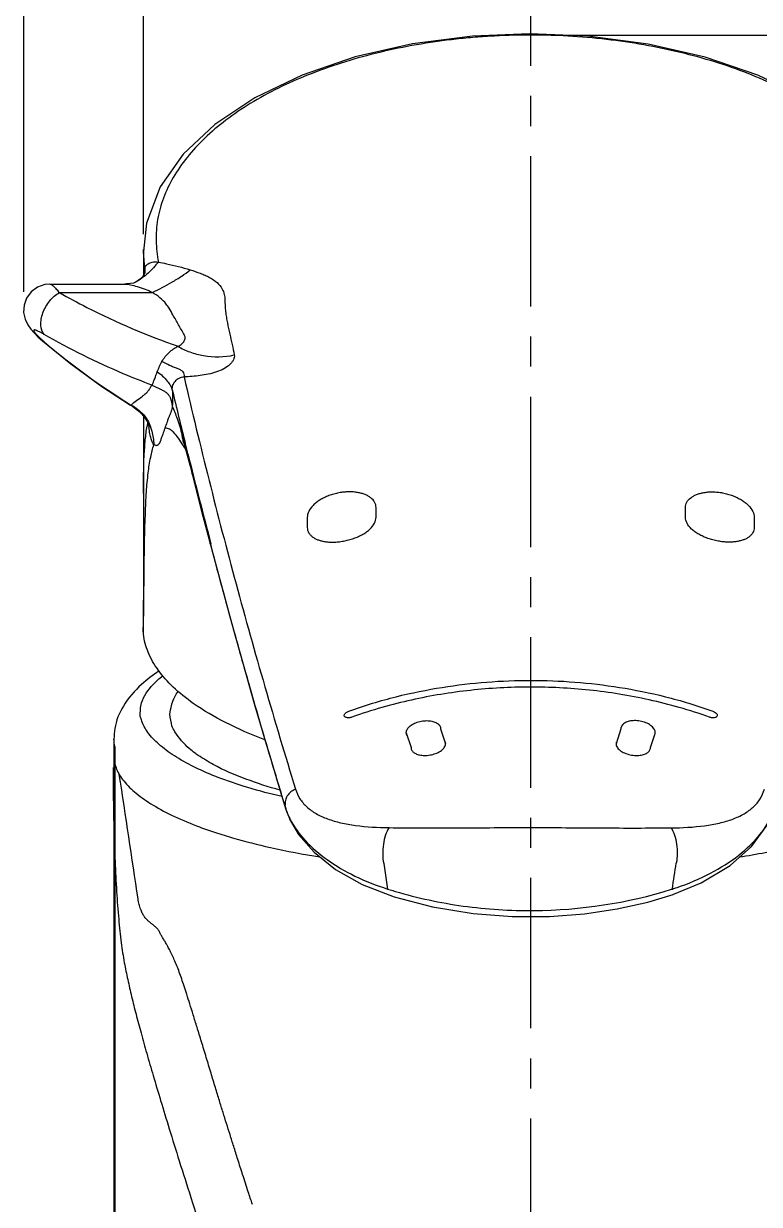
# Model space of a CAD drawing. Extents: x 7342 to 7936, y -141 to 279.
# Drawn here: x 7510.3 to 7553.1, y 93.1 to 161.8 of the extents above; entities that cross this region are included whole.
import ezdxf

# ---------------------------------------------------------------- set-up
doc = ezdxf.new("R2010")
doc.units = 0
doc.header["$LTSCALE"] = 7
doc.header["$MEASUREMENT"] = 0
doc.linetypes.add('CENTER', pattern=[2, 1.25, -0.25, 0.25, -0.25])
doc.layers.get('0').update_dxf_attribs({"color": 2, "linetype": 'CONTINUOUS'})
for name, color, linetype in [('CL', 1, 'CENTER'), ('D', 2, 'CONTINUOUS'), ('DWG', 7, 'CONTINUOUS')]:
    doc.layers.add(name, color=color, linetype=linetype)

msp = doc.modelspace()

# ---------------------------------------------------------------- linework, layer by layer
at = {"color": 7, "linetype": 'Continuous'}
for p, q in [((7515.513, 120.221), (7515.513, 38.887)), ((7515.56, 119.779), (7515.56, 72.08))]:
    msp.add_line(p, q, dxfattribs=at)
for points, knots in [([(7518.136, 124.168), (7517.779, 123.933), (7517, 123.346), (7516.037, 122.254), (7515.557, 121.09), (7515.524, 120.415), (7515.514, 120.207)], [22.26342, 22.26342, 22.26342, 22.26342, 23.54087, 25.179572, 26.581549, 27.202938, 27.202938, 27.202938, 27.202938]), ([(7517.048, 121.53), (7517.044, 121.802), (7517.073, 122.491), (7517.66, 123.286), (7518.155, 123.741), (7518.347, 123.899)], [0.282381, 0.282381, 0.282381, 0.282381, 1.082907, 2.342047, 3.086268, 3.086268, 3.086268, 3.086268]), ([(7518.763, 121.656), (7518.829, 122.006), (7518.92, 122.483), (7519.17, 122.883), (7519.245, 122.984)], [0, 0, 0, 0, 1.050382, 1.428367, 1.428367, 1.428367, 1.428367]), ([(7521.264, 118.103), (7520.944, 118.24), (7520.22, 118.552), (7519.191, 119.111), (7518.253, 119.769), (7517.652, 120.361), (7517.323, 120.842), (7517.183, 121.12), (7517.128, 121.287), (7517.112, 121.335), (7517.091, 121.4), (7517.07, 121.465), (7517.048, 121.53)], [0, 0, 0, 0, 1.042602, 2.364567, 3.505523, 4.472163, 4.875071, 5.249143, 5.400757, 5.400757, 5.400757, 5.606037, 5.606037, 5.606037, 5.606037]), ([(7515.513, 118.935), (7515.548, 118.829), (7515.583, 118.724), (7515.618, 118.618), (7515.618, 118.618), (7515.618, 118.618), (7515.618, 118.618), (7515.635, 118.569), (7515.694, 118.396), (7515.844, 118.108), (7516.197, 117.61), (7516.84, 116.997), (7517.838, 116.317), (7519.08, 115.669), (7520.305, 115.163), (7521.443, 114.764), (7522.808, 114.343), (7524.828, 113.835), (7526.532, 113.513), (7527.499, 113.356)], [-0.330133, -0.330133, -0.330133, -0.330133, 0, 0, 0, 0, 0, 0, 0.157557, 0.547369, 0.968769, 1.984114, 3.187235, 4.584882, 6.178871, 7.15943, 8.201806, 10.464787, 13.402301, 13.402301, 13.402301, 13.402301]), ([(7525.181, 117.238), (7524.51, 117.428), (7523.186, 117.854), (7521.582, 118.528), (7520.709, 119.082), (7520.421, 119.264)], [34.639302, 34.639302, 34.639302, 34.639302, 36.731881, 38.810167, 39.831665, 39.831665, 39.831665, 39.831665]), ([(7564.013, 118.928), (7563.977, 118.824), (7563.942, 118.721), (7563.907, 118.618), (7563.907, 118.618), (7563.907, 118.618), (7563.907, 118.618), (7563.89, 118.569), (7563.831, 118.396), (7563.681, 118.108), (7563.328, 117.61), (7562.686, 116.997), (7561.687, 116.317), (7560.445, 115.669), (7559.22, 115.163), (7558.082, 114.764), (7556.717, 114.343), (7554.653, 113.823), (7552.902, 113.496), (7551.889, 113.334)], [-0.326839, -0.326839, -0.326839, -0.326839, 0, 0, 0, 0, 0, 0, 0.157557, 0.547369, 0.968769, 1.984114, 3.187235, 4.584882, 6.178871, 7.15943, 8.201806, 10.464787, 13.540662, 13.540662, 13.540662, 13.540662]), ([(7525.294, 116.866), (7524.629, 117.022), (7523.354, 117.357), (7522.019, 117.804), (7521.346, 118.07), (7521.264, 118.103)], [14.39084, 14.39084, 14.39084, 14.39084, 16.441374, 18.342636, 18.610105, 18.610105, 18.610105, 18.610105]), ([(7523.004, 94.874), (7522.91, 95.167), (7522.735, 95.714), (7522.49, 96.489), (7522.271, 97.187), (7522.064, 97.846), (7521.858, 98.505), (7521.642, 99.202), (7521.41, 99.965), (7521.156, 100.804), (7520.888, 101.693), (7520.617, 102.581), (7520.363, 103.407), (7520.136, 104.142), (7519.936, 104.781), (7519.763, 105.338), (7519.606, 105.821), (7519.461, 106.252), (7519.323, 106.65), (7519.182, 107.023), (7519.033, 107.366), (7518.888, 107.679), (7518.749, 107.96), (7518.619, 108.207), (7518.496, 108.422), (7518.378, 108.61), (7518.276, 108.785), (7518.181, 108.95), (7518.105, 109.122), (7517.973, 109.256), (7517.827, 109.374), (7517.679, 109.493), (7517.529, 109.613), (7517.387, 109.745), (7517.263, 109.903), (7517.155, 110.091), (7517.06, 110.325), (7516.981, 110.602), (7516.938, 110.805), (7516.918, 110.91)], [0, 0, 0, 0, 0.924511, 1.724153, 2.438346, 3.117899, 3.795436, 4.511011, 5.306504, 6.187398, 7.140094, 8.093998, 8.971721, 9.733356, 10.39992, 10.982326, 11.481349, 11.925609, 12.344731, 12.74507, 13.120827, 13.467884, 13.781229, 14.059626, 14.30613, 14.525052, 14.724257, 14.91247, 15.09778, 15.281549, 15.470082, 15.661128, 15.852754, 16.044456, 16.241608, 16.45177, 16.694178, 16.997002, 17.316115, 17.316115, 17.316115, 17.316115])]:
    msp.add_open_spline(points, degree=3, knots=knots, dxfattribs=at)
for points in [[(7518.893, 120.98), (7518.763, 121.656)], [(7519.049, 120.645), (7518.893, 120.98)], [(7519.058, 120.629), (7519.049, 120.645)], [(7520.24, 119.394), (7519.9, 119.662), (7519.058, 120.629)], [(7515.56, 119.779), (7515.516, 120.207)], [(7520.306, 119.345), (7520.24, 119.394)], [(7520.421, 119.264), (7520.306, 119.345)], [(7515.466, 118.558), (7515.478, 116.722), (7515.516, 114.885), (7515.579, 113.082), (7515.671, 111.334), (7515.792, 109.728), (7515.941, 108.366), (7516.12, 107.198), (7516.319, 106.225), (7516.545, 105.231), (7516.801, 104.201), (7517.092, 103.113), (7517.423, 101.931), (7517.8, 100.631), (7518.232, 99.182), (7518.731, 97.545), (7519.313, 95.677), (7519.992, 93.542), (7520.776, 91.112), (7521.661, 88.394), (7522.621, 84.969), (7523.648, 80.66)], [(7523.571, 93.137), (7523.327, 93.87), (7523.004, 94.874)]]:
    msp.add_spline(points, degree=3, dxfattribs=at)
at = {"layer": 'CL'}
msp.add_line((7539.763, 33.387), (7539.763, 163.177), dxfattribs=at)
at = {"layer": 'D', "ltscale": 0.6}
for p, q in [((7510.274, 146.242), (7510.274, 195.256)), ((7517.233, 149.585), (7517.233, 182.852)), ((7540.956, 161.179), (7589.162, 161.179))]:
    msp.add_line(p, q, dxfattribs=at)
at = {"layer": 'DWG'}
for p, q in [((7539.716, 161.18), (7539.494, 161.179)), ((7539.717, 161.259), (7539.716, 161.18)), ((7539.956, 161.179), (7539.716, 161.18)), ((7517.403, 150.227), (7517.233, 148.585)), ((7517.233, 148.585), (7517.232, 148.694)), ((7517.232, 148.694), (7517.234, 147.194)), ((7517.317, 147.583), (7517.233, 148.585)), ((7517.323, 147.475), (7517.315, 147.358)), ((7517.323, 147.475), (7517.317, 147.583)), ((7511.795, 146.693), (7511.796, 146.693)), ((7511.809, 146.693), (7516.152, 146.693)), ((7516.736, 146.776), (7516.646, 146.75)), ((7516.753, 146.784), (7516.731, 146.773)), ((7512.346, 146.196), (7517.754, 146.196)), ((7511.116, 143.608), (7511.366, 143.385)), ((7511.366, 143.385), (7511.366, 143.385)), ((7511.46, 143.334), (7511.366, 143.385)), ((7516.473, 139.648), (7516.474, 139.647)), ((7516.474, 139.647), (7516.515, 139.652)), ((7516.474, 139.647), (7516.606, 139.562)), ((7516.487, 139.67), (7516.516, 139.652)), ((7517.234, 139.004), (7517.231, 134.5)), ((7519.597, 137.402), (7519.588, 137.427)), ((7519.594, 137.408), (7519.588, 137.427)), ((7519.619, 137.428), (7519.622, 137.415)), ((7519.663, 137.425), (7519.66, 137.437)), ((7519.793, 136.902), (7519.663, 137.425)), ((7519.491, 137.389), (7519.487, 137.395)), ((7519.494, 137.384), (7519.491, 137.389)), ((7519.815, 136.811), (7519.793, 136.902)), ((7520.616, 133.477), (7521.476, 130.215)), ((7521.121, 131.546), (7521.11, 131.609)), ((7521.11, 131.609), (7521.126, 131.548)), ((7517.236, 126.31), (7517.241, 126.798)), ((7525.072, 117.581), (7525.517, 116.117)), ((7525.508, 116.166), (7525.476, 116.366)), ((7525.517, 116.117), (7525.76, 115.496)), ((7525.762, 115.491), (7525.76, 115.496)), ((7531.21, 112.978), (7531.436, 111.489)), ((7529.951, 111.747), (7531.812, 111.029)), ((7531.813, 111.028), (7531.812, 111.029)), ((7548.033, 111.161), (7548.036, 111.162))]:
    msp.add_line(p, q, dxfattribs=at)
at = {"layer": 'DWG', "linetype": 'Continuous'}
for p, q in [((7530.763, 133.121), (7530.763, 133.687)), ((7548.763, 133.121), (7548.763, 133.687)), ((7526.763, 133.11), (7526.763, 132.534)), ((7552.763, 133.11), (7552.763, 132.534)), ((7532.521, 120.587), (7532.803, 119.717)), ((7534.521, 120.816), (7534.803, 119.941)), ((7545.005, 120.816), (7544.722, 119.941)), ((7546.722, 119.717), (7546.988, 120.485))]:
    msp.add_line(p, q, dxfattribs=at)
at = {"layer": 'DWG'}
for points in [[(7539.717, 161.259), (7536.367, 161.116), (7532.879, 160.662), (7529.546, 159.903), (7526.463, 158.853), (7523.712, 157.534), (7521.382, 155.983), (7519.548, 154.258), (7518.207, 152.346), (7517.403, 150.227)], [(7562.2, 148.541), (7562.027, 150.202), (7561.221, 152.327), (7559.879, 154.245), (7558.045, 155.974), (7555.719, 157.527), (7552.98, 158.844), (7549.909, 159.894), (7546.583, 160.655), (7543.084, 161.114), (7539.717, 161.259)], [(7517.315, 147.358), (7517.276, 147.253), (7517.178, 147.116), (7517.007, 146.952), (7516.796, 146.807), (7516.753, 146.784)], [(7511.797, 146.693), (7511.498, 146.665), (7511.07, 146.515), (7510.702, 146.243), (7510.433, 145.876), (7510.285, 145.457), (7510.263, 145.028), (7510.347, 144.64), (7510.502, 144.315), (7510.675, 144.07), (7510.871, 143.848), (7511.116, 143.608)], [(7516.646, 146.75), (7516.472, 146.717), (7516.249, 146.696), (7516.152, 146.693)], [(7516.735, 146.774), (7516.738, 146.776), (7516.737, 146.776)], [(7511.366, 143.385), (7513.005, 142.044), (7514.818, 140.721), (7516.473, 139.648)], [(7516.606, 139.562), (7516.884, 139.357), (7517.119, 139.14), (7517.309, 138.915), (7517.45, 138.697), (7517.541, 138.51)], [(7519.594, 137.408), (7519.624, 137.311), (7519.687, 137.089), (7519.763, 136.807)], [(7519.763, 136.807), (7519.945, 136.097), (7520.045, 135.701), (7520.616, 133.477)], [(7517.231, 134.5), (7517.232, 129.934), (7517.217, 126.709)], [(7521.476, 130.215), (7521.842, 128.855), (7522.193, 127.569), (7522.53, 126.349), (7522.854, 125.19), (7523.166, 124.086), (7523.467, 123.032), (7523.758, 122.022), (7524.041, 121.051), (7524.315, 120.12), (7524.578, 119.23), (7525.072, 117.581)], [(7525.762, 115.491), (7526.26, 114.657), (7527.161, 113.628), (7528.398, 112.633), (7529.951, 111.747)], [(7548.033, 111.161), (7549.682, 111.845), (7551.355, 112.861), (7552.609, 113.972), (7553.516, 115.196)], [(7531.813, 111.028), (7534.048, 110.452), (7536.409, 110.064), (7538.681, 109.887), (7540.844, 109.89), (7542.883, 110.047), (7544.795, 110.335), (7546.574, 110.732), (7548.036, 111.162)]]:
    msp.add_lwpolyline(points, dxfattribs=at)
for centre, radius, start, end in [((7529.66, 146.862), 12.365, 177.11702, 177.75763), ((7526.803, 147.004), 9.504, 176.51029, 177.10604), ((7517.232, 150.069), 8.869, 228.70886, 229.40229), ((7537.049, 173.161), 39.3, 229.373, 238.45171), ((7897.998, 230.979), 389.73, 193.41881, 193.88752), ((7525.267, 137.138), 7.93, 169.08723, 170.70172), ((7530.252, 140.384), 12.868, 188.14447, 188.96977), ((7528.989, 140.186), 11.59, 188.97676, 189.10071), ((7515.142, 137.488), 2.657, 19.3633, 19.74059), ((7492.33, 130.2), 28.23, 14.83533, 15.86555), ((7484.892, 128.211), 35.929, 14.61901, 14.84303), ((7910.766, 234.167), 402.89, 193.98362, 194.75454), ((7529.117, 117.291), 3.781, 200.03673, 201.61423), ((7529.246, 117.339), 3.919, 201.56976, 205.91257), ((7529.576, 117.494), 4.284, 205.83975, 207.49151), ((7526.182, 115.692), 0.466, 188.12831, 204.96047), ((6922.066, 206.918), 633.164, 351.331641, 351.469334), ((7539.347, 136.501), 26.233, 252.44829, 252.77721), ((7539.133, 135.79), 25.491, 252.76397, 253.49349), ((7541.81, 130.991), 20.459, 287.47885, 287.60539), ((7543.303, 126.32), 15.555, 287.56832, 288.63866), ((7547.952, 111.402), 0.254, 289.2557, 292.80496)]:
    msp.add_arc(centre, radius, start, end, dxfattribs=at)
at = {"layer": 'DWG', "linetype": 'Continuous'}
for centre, radius, start, end in [((7545.316, 120.815), 0.311, 164.48386, 179.98875), ((7546.408, 119.717), 0.314, 343.18508, 0.00074)]:
    msp.add_arc(centre, radius, start, end, dxfattribs=at)
at = {"layer": 'DWG'}
for points, knots in [([(7539.494, 161.179), (7539.117, 161.178), (7538.364, 161.159), (7537.238, 161.106), (7536.118, 161.016), (7533.929, 160.782), (7530.776, 160.214), (7526.881, 158.992), (7523.993, 157.592), (7522.035, 156.266), (7520.797, 155.221), (7519.766, 154.108), (7518.952, 152.936), (7518.369, 151.72), (7518.074, 150.673), (7517.972, 149.835), (7517.964, 149.209), (7518.009, 148.585), (7518.07, 148.172), (7518.104, 147.965)], [0, 0, 0, 0, 0.040235, 0.080407, 0.120406, 0.16018, 0.315434, 0.461542, 0.594978, 0.656258, 0.713737, 0.767509, 0.817877, 0.865419, 0.910944, 0.933284, 0.955447, 0.977635, 1, 1, 1, 1]), ([(7561.259, 147.942), (7561.295, 148.148), (7561.359, 148.561), (7561.409, 149.184), (7561.407, 149.809), (7561.313, 150.647), (7561.027, 151.694), (7560.454, 152.912), (7559.65, 154.085), (7558.626, 155.2), (7557.396, 156.247), (7555.444, 157.576), (7552.564, 158.981), (7548.672, 160.209), (7544.411, 160.977), (7541.456, 161.171), (7539.956, 161.179)], [0, 0, 0, 0, 0.022396, 0.044608, 0.066781, 0.08912, 0.134605, 0.182077, 0.232358, 0.28605, 0.343455, 0.404682, 0.538077, 0.684257, 0.839672, 1, 1, 1, 1]), ([(7518.104, 147.965), (7517.912, 147.747), (7517.507, 147.304), (7517.027, 146.928), (7516.753, 146.784)], [0, 0, 0, 0, 0.484165, 1, 1, 1, 1]), ([(7517.317, 147.583), (7517.321, 147.647), (7517.378, 147.783), (7517.564, 147.922), (7517.819, 147.992), (7518.007, 147.982), (7518.104, 147.965)], [0, 0, 0, 0, 0.197798, 0.427234, 0.696865, 1, 1, 1, 1]), ([(7518.103, 147.965), (7518.264, 147.938), (7518.886, 147.82), (7519.5, 147.662), (7519.948, 147.521)], [0, 0, 0, 0, 0.256888, 1, 1, 1, 1]), ([(7517.754, 146.196), (7518.136, 146.392), (7518.716, 146.691), (7519.448, 147.136), (7519.794, 147.387), (7519.948, 147.521)], [0, 0, 0, 0, 0.501715, 0.761588, 1, 1, 1, 1]), ([(7519.948, 147.521), (7520.147, 147.461), (7520.438, 147.358), (7520.816, 147.211), (7521.158, 147.054), (7521.515, 146.803), (7521.733, 146.539), (7521.809, 146.4)], [0, 0, 0, 0, 0.279571, 0.416059, 0.547335, 0.786264, 1, 1, 1, 1]), ([(7511.797, 146.693), (7511.809, 146.693), (7511.839, 146.684), (7511.909, 146.642), (7512.019, 146.546), (7512.172, 146.389), (7512.284, 146.265), (7512.346, 146.196)], [0, 0, 0, 0, 0.049136, 0.120007, 0.330519, 0.627347, 1, 1, 1, 1]), ([(7516.152, 146.693), (7516.262, 146.693), (7516.508, 146.652), (7516.896, 146.542), (7517.329, 146.408), (7517.618, 146.277), (7517.754, 146.196)], [0, 0, 0, 0, 0.195408, 0.439415, 0.717997, 1, 1, 1, 1]), ([(7521.809, 146.4), (7521.864, 146.302), (7521.926, 146.145), (7521.968, 145.925), (7521.972, 145.757), (7521.973, 145.589), (7521.985, 145.366), (7522.01, 145.088), (7522.058, 144.758), (7522.135, 144.321), (7522.205, 143.996), (7522.253, 143.779)], [0, 0, 0, 0, 0.125478, 0.187731, 0.250587, 0.313684, 0.376543, 0.501681, 0.626407, 0.750976, 1, 1, 1, 1]), ([(7511.46, 143.758), (7511.335, 143.9), (7511.247, 144.223), (7511.281, 144.655), (7511.417, 145.155), (7511.739, 145.722), (7512.129, 146.08), (7512.346, 146.196)], [0, 0, 0, 0, 0.199222, 0.322489, 0.457919, 0.74141, 1, 1, 1, 1]), ([(7512.346, 146.196), (7512.871, 145.896), (7515.095, 144.695), (7517.431, 143.703), (7519.245, 143.071)], [0, 0, 0, 0, 0.239604, 1, 1, 1, 1]), ([(7518.728, 145.28), (7518.678, 145.368), (7518.419, 145.736), (7518.053, 146.019), (7517.754, 146.196)], [0, 0, 0, 0, 0.225875, 1, 1, 1, 1]), ([(7519.601, 143.749), (7519.491, 143.94), (7519.274, 144.324), (7518.983, 144.834), (7518.802, 145.153), (7518.728, 145.28)], [0, 0, 0, 0, 0.374993, 0.749971, 1, 1, 1, 1]), ([(7511.46, 143.758), (7511.396, 143.795), (7511.275, 143.863), (7511.128, 143.939), (7511.024, 143.985), (7510.96, 144.009), (7510.91, 144.021), (7510.872, 144.026), (7510.845, 144.006), (7510.851, 143.969), (7510.872, 143.927), (7510.91, 143.873), (7510.962, 143.81), (7511.026, 143.739), (7511.101, 143.662), (7511.154, 143.61), (7511.182, 143.584)], [0, 0, 0, 0, 0.181969, 0.339965, 0.406344, 0.461871, 0.504844, 0.534172, 0.553429, 0.577606, 0.616072, 0.670155, 0.737984, 0.816973, 0.904933, 1, 1, 1, 1]), ([(7517.726, 140.808), (7517.166, 141.019), (7515.021, 141.876), (7512.943, 142.904), (7511.46, 143.758)], [0, 0, 0, 0, 0.258995, 1, 1, 1, 1]), ([(7519.245, 143.071), (7519.325, 143.108), (7519.466, 143.191), (7519.619, 143.363), (7519.674, 143.566), (7519.633, 143.694), (7519.601, 143.749)], [0, 0, 0, 0, 0.30471, 0.558984, 0.778513, 1, 1, 1, 1]), ([(7511.182, 143.584), (7511.198, 143.569), (7511.262, 143.508), (7511.328, 143.449), (7511.379, 143.405)], [0, 0, 0, 0, 0.241625, 1, 1, 1, 1]), ([(7518.31, 142.19), (7518.426, 142.384), (7518.699, 142.726), (7519.058, 142.983), (7519.245, 143.071)], [0, 0, 0, 0, 0.521507, 1, 1, 1, 1]), ([(7519.245, 143.071), (7519.456, 142.933), (7519.942, 142.704), (7521.035, 142.424), (7521.937, 142.436), (7522.518, 142.566)], [0, 0, 0, 0, 0.223808, 0.472068, 1, 1, 1, 1]), ([(7522.518, 142.566), (7522.53, 142.472), (7522.489, 142.316), (7522.376, 142.136), (7522.204, 141.942), (7521.907, 141.735), (7521.478, 141.563), (7521.009, 141.443), (7520.378, 141.336), (7519.904, 141.302), (7519.593, 141.29)], [0, 0, 0, 0, 0.082343, 0.13137, 0.185553, 0.306969, 0.442814, 0.586471, 0.728445, 1, 1, 1, 1]), ([(7517.726, 140.808), (7517.745, 140.837), (7517.785, 140.921), (7517.852, 141.081), (7517.936, 141.308), (7518, 141.479), (7518.036, 141.575)], [0, 0, 0, 0, 0.124812, 0.335704, 0.63092, 1, 1, 1, 1]), ([(7518.036, 141.575), (7518.055, 141.624), (7518.094, 141.726), (7518.173, 141.937), (7518.25, 142.091), (7518.31, 142.19)], [0, 0, 0, 0, 0.237177, 0.485816, 1, 1, 1, 1]), ([(7518.036, 141.574), (7518.257, 141.434), (7518.54, 141.178), (7518.801, 140.8), (7518.885, 140.619), (7518.908, 140.535)], [0, 0, 0, 0, 0.570556, 0.810397, 1, 1, 1, 1]), ([(7519.593, 141.29), (7519.613, 141.339), (7519.628, 141.451), (7519.538, 141.599), (7519.388, 141.704), (7519.196, 141.785), (7518.98, 141.861), (7518.675, 141.981), (7518.452, 142.098), (7518.31, 142.19)], [0, 0, 0, 0, 0.094738, 0.185914, 0.29218, 0.416407, 0.554538, 0.699472, 1, 1, 1, 1]), ([(7518.908, 140.535), (7518.904, 140.626), (7518.933, 140.813), (7519.075, 141.061), (7519.305, 141.242), (7519.497, 141.286), (7519.593, 141.29)], [0, 0, 0, 0, 0.241279, 0.491388, 0.74524, 1, 1, 1, 1]), ([(7519.593, 141.29), (7520.059, 139.276), (7521.034, 135.255), (7522.601, 129.245), (7524.278, 123.258), (7525.47, 119.286), (7526.075, 117.303)], [0, 0, 0, 0, 0.249485, 0.499426, 0.749677, 1, 1, 1, 1]), ([(7516.516, 139.653), (7516.608, 139.751), (7516.829, 139.92), (7517.056, 140.077), (7517.168, 140.162)], [0, 0, 0, 0, 0.490104, 1, 1, 1, 1]), ([(7517.168, 140.162), (7517.227, 140.208), (7517.342, 140.301), (7517.473, 140.429), (7517.562, 140.541), (7517.618, 140.63), (7517.667, 140.722), (7517.707, 140.779), (7517.726, 140.808)], [0, 0, 0, 0, 0.261232, 0.513788, 0.636652, 0.757807, 0.87855, 1, 1, 1, 1]), ([(7517.726, 140.808), (7517.893, 140.726), (7518.127, 140.623), (7518.412, 140.483), (7518.571, 140.379), (7518.698, 140.247), (7518.793, 140.074), (7518.862, 139.85), (7518.892, 139.681), (7518.905, 139.586)], [0, 0, 0, 0, 0.305281, 0.420903, 0.521062, 0.615705, 0.718037, 0.842043, 1, 1, 1, 1]), ([(7518.908, 140.535), (7518.916, 140.353), (7518.925, 140.036), (7518.918, 139.719), (7518.905, 139.586)], [0, 0, 0, 0, 0.577379, 1, 1, 1, 1]), ([(7516.516, 139.653), (7516.779, 139.51), (7517.142, 139.244), (7517.48, 138.771), (7517.595, 138.517), (7517.642, 138.385)], [0, 0, 0, 0, 0.519206, 0.757702, 1, 1, 1, 1]), ([(7518.905, 139.586), (7518.901, 139.536), (7518.894, 139.455), (7518.872, 139.351), (7518.84, 139.279), (7518.809, 139.189), (7518.776, 139.099), (7518.736, 139.012), (7518.697, 138.921), (7518.649, 138.796), (7518.572, 138.577), (7518.515, 138.405), (7518.474, 138.289)], [0, 0, 0, 0, 0.109266, 0.178784, 0.229409, 0.28223, 0.388108, 0.438312, 0.490961, 0.605632, 0.730577, 1, 1, 1, 1]), ([(7518.905, 139.586), (7519.014, 139.353), (7519.221, 138.801), (7519.393, 138.237), (7519.484, 137.918)], [0, 0, 0, 0, 0.43539, 1, 1, 1, 1]), ([(7517.231, 134.499), (7517.232, 135.234), (7517.243, 136.278), (7517.33, 137.585), (7517.399, 138.156), (7517.442, 138.419)], [0, 0, 0, 0, 0.561132, 0.796539, 1, 1, 1, 1]), ([(7517.841, 137.345), (7517.805, 137.378), (7517.745, 137.491), (7517.674, 137.705), (7517.605, 138.003), (7517.565, 138.228), (7517.545, 138.353)], [0, 0, 0, 0, 0.137278, 0.351881, 0.642725, 1, 1, 1, 1]), ([(7517.648, 138.368), (7517.675, 138.292), (7517.775, 137.959), (7517.821, 137.612), (7517.841, 137.345)], [0, 0, 0, 0, 0.232104, 1, 1, 1, 1]), ([(7518.474, 138.29), (7518.433, 138.176), (7518.371, 138.001), (7518.286, 137.76), (7518.231, 137.6), (7518.185, 137.478), (7518.143, 137.402), (7518.098, 137.345), (7518.05, 137.305), (7517.998, 137.285), (7517.921, 137.286), (7517.87, 137.319), (7517.841, 137.346)], [0, 0, 0, 0, 0.276277, 0.427139, 0.586459, 0.662923, 0.728151, 0.783089, 0.829447, 0.870125, 0.909341, 1, 1, 1, 1]), ([(7519.487, 137.395), (7519.393, 137.539), (7519.223, 137.791), (7518.993, 138.066), (7518.817, 138.212), (7518.699, 138.277), (7518.583, 138.306), (7518.508, 138.299), (7518.474, 138.289)], [0, 0, 0, 0, 0.363764, 0.642685, 0.752072, 0.844356, 0.92447, 1, 1, 1, 1]), ([(7519.592, 137.415), (7519.564, 137.504), (7519.517, 137.67), (7519.489, 137.84), (7519.484, 137.918)], [0, 0, 0, 0, 0.54647, 1, 1, 1, 1]), ([(7517.241, 126.798), (7517.252, 127.967), (7517.276, 130.14), (7517.311, 132.74), (7517.396, 134.539), (7517.492, 135.643), (7517.629, 136.563), (7517.763, 137.108), (7517.841, 137.345)], [0, 0, 0, 0, 0.331145, 0.615738, 0.736576, 0.841353, 0.929279, 1, 1, 1, 1]), ([(7519.684, 137.086), (7519.668, 137.112), (7519.605, 137.211), (7519.542, 137.311), (7519.494, 137.384)], [0, 0, 0, 0, 0.259745, 1, 1, 1, 1]), ([(7519.658, 137.279), (7519.78, 136.812), (7520.011, 135.868), (7520.372, 134.451), (7520.738, 133.03), (7520.985, 132.083), (7521.11, 131.609)], [0, 0, 0, 0, 0.247696, 0.498191, 0.749048, 1, 1, 1, 1]), ([(7521.126, 131.548), (7521.465, 130.262), (7522.156, 127.693), (7523.052, 124.489), (7523.789, 121.927), (7524.351, 120.005), (7524.828, 118.405), (7525.166, 117.285), (7525.361, 116.646), (7525.458, 116.326), (7525.508, 116.166)], [0, 0, 0, 0, 0.249279, 0.499023, 0.62409, 0.749265, 0.874569, 0.937269, 0.968628, 1, 1, 1, 1]), ([(7517.236, 126.31), (7517.233, 126.339), (7517.221, 126.472), (7517.218, 126.605), (7517.217, 126.709)], [0, 0, 0, 0, 0.218043, 1, 1, 1, 1]), ([(7520.128, 122.294), (7519.719, 122.582), (7518.98, 123.172), (7518.081, 124.168), (7517.475, 125.212), (7517.276, 125.952), (7517.236, 126.31)], [0, 0, 0, 0, 0.294815, 0.555347, 0.787247, 1, 1, 1, 1]), ([(7524.288, 120.178), (7523.512, 120.47), (7522.076, 121.085), (7520.724, 121.873), (7520.128, 122.294)], [0, 0, 0, 0, 0.531896, 1, 1, 1, 1]), ([(7526.075, 117.303), (7525.887, 117.219), (7525.632, 117.015), (7525.471, 116.649), (7525.462, 116.456), (7525.476, 116.366)], [0, 0, 0, 0, 0.524598, 0.768584, 1, 1, 1, 1]), ([(7526.075, 117.303), (7526.14, 117.109), (7526.31, 116.727), (7526.73, 116.241), (7527.283, 115.849), (7527.954, 115.547), (7528.728, 115.325), (7529.922, 115.115), (7530.868, 115.069), (7531.518, 115.06)], [0, 0, 0, 0, 0.097952, 0.197589, 0.303785, 0.420118, 0.548311, 0.688465, 1, 1, 1, 1]), ([(7547.922, 115.048), (7548.574, 115.055), (7549.522, 115.1), (7550.719, 115.31), (7551.493, 115.533), (7552.164, 115.836), (7552.715, 116.232), (7553.131, 116.722), (7553.297, 117.107), (7553.358, 117.303)], [0, 0, 0, 0, 0.311876, 0.45207, 0.580196, 0.696375, 0.802396, 0.90194, 1, 1, 1, 1]), ([(7525.776, 115.516), (7526.003, 115.081), (7526.643, 114.224), (7527.934, 113.126), (7529.561, 112.176), (7530.787, 111.695), (7531.436, 111.489)], [0, 0, 0, 0, 0.207198, 0.445902, 0.712188, 1, 1, 1, 1]), ([(7548.274, 111.581), (7548.943, 111.807), (7550.197, 112.335), (7551.835, 113.368), (7553.087, 114.55), (7553.662, 115.466), (7553.84, 115.923)], [0, 0, 0, 0, 0.292434, 0.560372, 0.797429, 1, 1, 1, 1]), ([(7531.518, 115.06), (7531.431, 114.93), (7531.29, 114.614), (7531.171, 114.091), (7531.134, 113.53), (7531.171, 113.154), (7531.21, 112.978)], [0, 0, 0, 0, 0.218342, 0.476773, 0.747583, 1, 1, 1, 1]), ([(7531.518, 115.06), (7532.181, 115.054), (7533.526, 115.046), (7535.562, 115.048), (7537.633, 115.062), (7539.719, 115.068), (7541.805, 115.061), (7543.876, 115.043), (7545.913, 115.037), (7547.259, 115.043), (7547.922, 115.048)], [0, 0, 0, 0, 0.121244, 0.245869, 0.372481, 0.499908, 0.627344, 0.753987, 0.87867, 1, 1, 1, 1]), ([(7547.922, 115.048), (7548.008, 114.92), (7548.146, 114.608), (7548.264, 114.092), (7548.3, 113.539), (7548.263, 113.169), (7548.225, 112.995)], [0, 0, 0, 0, 0.218346, 0.476771, 0.747577, 1, 1, 1, 1]), ([(7531.89, 111.35), (7533.179, 110.968), (7535.85, 110.399), (7541.268, 110.051), (7545.376, 110.665), (7547.955, 111.477)], [0, 0, 0, 0, 0.248161, 0.501248, 1, 1, 1, 1])]:
    msp.add_open_spline(points, degree=3, knots=knots, dxfattribs=at)
for points in [[(7522.253, 143.779), (7522.343, 143.375), (7522.439, 142.972), (7522.518, 142.566)], [(7525.508, 116.166), (7525.525, 116.109), (7525.544, 116.052), (7525.564, 115.996)]]:
    msp.add_open_spline(points, degree=3, dxfattribs=at)
at = {"layer": 'DWG', "linetype": 'Continuous'}
for points, knots in [([(7530.763, 133.687), (7530.763, 133.799), (7530.704, 134.009), (7530.516, 134.22), (7530.307, 134.359), (7530.124, 134.446), (7529.918, 134.515), (7529.691, 134.565), (7529.439, 134.596), (7529.171, 134.603), (7528.89, 134.587), (7528.603, 134.545), (7528.309, 134.477), (7528.023, 134.384), (7527.755, 134.269), (7527.508, 134.133), (7527.287, 133.98), (7527.037, 133.758), (7526.821, 133.461), (7526.763, 133.223), (7526.763, 133.11)], [0, 0, 0, 0, 0.090909, 0.181818, 0.227273, 0.272727, 0.318182, 0.363636, 0.409091, 0.454545, 0.5, 0.545455, 0.590909, 0.636364, 0.681818, 0.727273, 0.772727, 0.818182, 0.909091, 1, 1, 1, 1]), ([(7548.763, 133.687), (7548.763, 133.799), (7548.822, 134.009), (7549.01, 134.22), (7549.218, 134.359), (7549.401, 134.446), (7549.607, 134.515), (7549.835, 134.565), (7550.087, 134.596), (7550.355, 134.603), (7550.635, 134.587), (7550.922, 134.545), (7551.216, 134.477), (7551.502, 134.384), (7551.77, 134.269), (7552.017, 134.133), (7552.238, 133.98), (7552.488, 133.758), (7552.704, 133.461), (7552.763, 133.223), (7552.763, 133.11)], [0, 0, 0, 0, 0.090909, 0.181818, 0.227273, 0.272727, 0.318182, 0.363636, 0.409091, 0.454545, 0.5, 0.545455, 0.590909, 0.636364, 0.681818, 0.727273, 0.772727, 0.818182, 0.909091, 1, 1, 1, 1]), ([(7526.763, 132.534), (7526.763, 132.478), (7526.777, 132.368), (7526.837, 132.223), (7526.928, 132.097), (7527.047, 131.987), (7527.192, 131.892), (7527.362, 131.814), (7527.556, 131.751), (7527.774, 131.705), (7528.021, 131.678), (7528.288, 131.672), (7528.572, 131.689), (7528.865, 131.729), (7529.168, 131.796), (7529.464, 131.887), (7529.74, 131.997), (7529.994, 132.127), (7530.221, 132.273), (7530.478, 132.485), (7530.7, 132.77), (7530.763, 133.006), (7530.763, 133.121)], [0, 0, 0, 0, 0.045455, 0.090909, 0.136364, 0.181818, 0.227273, 0.272727, 0.318182, 0.363636, 0.409091, 0.454545, 0.5, 0.545455, 0.590909, 0.636364, 0.681818, 0.727273, 0.772727, 0.818182, 0.909091, 1, 1, 1, 1]), ([(7552.763, 132.534), (7552.763, 132.478), (7552.748, 132.368), (7552.688, 132.223), (7552.597, 132.097), (7552.478, 131.987), (7552.333, 131.892), (7552.163, 131.814), (7551.969, 131.751), (7551.751, 131.705), (7551.504, 131.678), (7551.237, 131.672), (7550.953, 131.689), (7550.66, 131.73), (7550.357, 131.796), (7550.061, 131.887), (7549.785, 131.997), (7549.531, 132.127), (7549.304, 132.273), (7549.047, 132.485), (7548.825, 132.77), (7548.763, 133.007), (7548.763, 133.121)], [0, 0, 0, 0, 0.045455, 0.090909, 0.136364, 0.181818, 0.227273, 0.272727, 0.318182, 0.363636, 0.409091, 0.454545, 0.5, 0.545455, 0.590909, 0.636364, 0.681818, 0.727273, 0.772727, 0.818182, 0.909091, 1, 1, 1, 1]), ([(7529.357, 121.487), (7529.332, 121.478), (7529.281, 121.463), (7529.211, 121.451), (7529.145, 121.447), (7529.067, 121.451), (7528.987, 121.474), (7528.925, 121.524), (7528.904, 121.596), (7528.936, 121.682), (7529.024, 121.771), (7529.117, 121.82), (7529.17, 121.839)], [0, 0, 0, 0, 0.0625, 0.125, 0.1875, 0.25, 0.375, 0.5, 0.625, 0.75, 0.875, 1, 1, 1, 1]), ([(7550.355, 121.839), (7550.408, 121.82), (7550.501, 121.771), (7550.589, 121.682), (7550.621, 121.596), (7550.6, 121.525), (7550.538, 121.474), (7550.459, 121.452), (7550.38, 121.447), (7550.315, 121.451), (7550.244, 121.463), (7550.193, 121.478), (7550.168, 121.487)], [0, 0, 0, 0, 0.125, 0.25, 0.375, 0.5, 0.625, 0.75, 0.8125, 0.875, 0.9375, 1, 1, 1, 1]), ([(7532.581, 120.401), (7532.573, 120.412), (7532.559, 120.435), (7532.542, 120.472), (7532.529, 120.511), (7532.521, 120.553), (7532.52, 120.598), (7532.526, 120.662), (7532.553, 120.744), (7532.61, 120.84), (7532.693, 120.933), (7532.802, 121.023), (7532.934, 121.103), (7533.077, 121.169), (7533.231, 121.222), (7533.395, 121.26), (7533.56, 121.283), (7533.715, 121.289), (7533.864, 121.282), (7534.003, 121.261), (7534.13, 121.227), (7534.241, 121.183), (7534.36, 121.114), (7534.426, 121.051), (7534.458, 121.006)], [0, 0, 0, 0, 0.025316, 0.050633, 0.075949, 0.101266, 0.126582, 0.151899, 0.202532, 0.253165, 0.303797, 0.35443, 0.405063, 0.455696, 0.506329, 0.556962, 0.607595, 0.658228, 0.708861, 0.759494, 0.810127, 0.860759, 0.911392, 1, 1, 1, 1]), ([(7534.458, 121.006), (7534.462, 121), (7534.501, 120.942), (7534.521, 120.877), (7534.521, 120.816)], [0, 0, 0, 0, 0.111111, 1, 1, 1, 1]), ([(7546.988, 120.485), (7547.007, 120.541), (7547.014, 120.666), (7546.907, 120.871), (7546.685, 121.061), (7546.378, 121.205), (7546.037, 121.284), (7545.705, 121.294), (7545.42, 121.244), (7545.195, 121.144), (7545.067, 121.022), (7545.025, 120.932), (7545.016, 120.899)], [0, 0, 0, 0, 0.104651, 0.209302, 0.313953, 0.418605, 0.523256, 0.627907, 0.732558, 0.837209, 0.94186, 1, 1, 1, 1]), ([(7532.803, 119.717), (7532.803, 119.658), (7532.828, 119.574), (7532.902, 119.479), (7532.976, 119.417), (7533.066, 119.365), (7533.171, 119.323), (7533.294, 119.29), (7533.43, 119.269), (7533.579, 119.26), (7533.736, 119.265), (7533.905, 119.286), (7534.073, 119.322), (7534.23, 119.372), (7534.376, 119.434), (7534.508, 119.509), (7534.619, 119.594), (7534.704, 119.682), (7534.764, 119.774), (7534.794, 119.854), (7534.802, 119.91), (7534.803, 119.933), (7534.803, 119.94)], [0, 0, 0, 0, 0.101266, 0.151899, 0.202532, 0.253165, 0.303797, 0.35443, 0.405063, 0.455696, 0.506329, 0.556962, 0.607595, 0.658228, 0.708861, 0.759494, 0.810127, 0.860759, 0.911392, 0.962025, 0.987342, 1, 1, 1, 1]), ([(7534.803, 119.94), (7534.803, 119.948), (7534.802, 119.971), (7534.797, 120.007), (7534.784, 120.049), (7534.767, 120.089), (7534.751, 120.115), (7534.742, 120.128)], [0, 0, 0, 0, 0.111111, 0.333333, 0.555556, 0.777778, 1, 1, 1, 1]), ([(7544.738, 120.037), (7544.718, 119.977), (7544.716, 119.847), (7544.833, 119.649), (7545.06, 119.471), (7545.369, 119.337), (7545.66, 119.276), (7545.886, 119.26), (7546.048, 119.264), (7546.193, 119.282), (7546.367, 119.323), (7546.509, 119.387), (7546.615, 119.47), (7546.675, 119.543), (7546.7, 119.597), (7546.709, 119.626)], [0, 0, 0, 0, 0.105263, 0.210526, 0.315789, 0.421053, 0.526316, 0.578947, 0.631579, 0.684211, 0.736842, 0.842105, 0.894737, 0.947368, 1, 1, 1, 1])]:
    msp.add_open_spline(points, degree=3, knots=knots, dxfattribs=at)
for points in [[(7529.17, 121.839), (7530.102, 122.176), (7531.95, 122.728), (7534.614, 123.263), (7537.206, 123.565), (7538.917, 123.63), (7539.763, 123.63)], [(7550.168, 121.487), (7549.579, 121.699), (7548.401, 122.075), (7546.648, 122.516), (7544.905, 122.847), (7543.171, 123.076), (7541.442, 123.211), (7539.712, 123.254), (7537.977, 123.206), (7536.249, 123.065), (7534.537, 122.832), (7532.826, 122.504), (7531.106, 122.069), (7529.941, 121.697), (7529.357, 121.487)], [(7539.763, 123.63), (7540.609, 123.63), (7542.319, 123.565), (7544.912, 123.263), (7547.577, 122.728), (7549.424, 122.176), (7550.355, 121.839)]]:
    msp.add_open_spline(points, degree=3, dxfattribs=at)
at = {"layer": 'DWG', "ltscale": 0.6}
msp.add_open_spline([(7516.918, 110.91), (7516.548, 113.324), (7516.21, 115.743), (7515.826, 118.155)], degree=3, dxfattribs=at)

doc.saveas('drawing.dxf')
